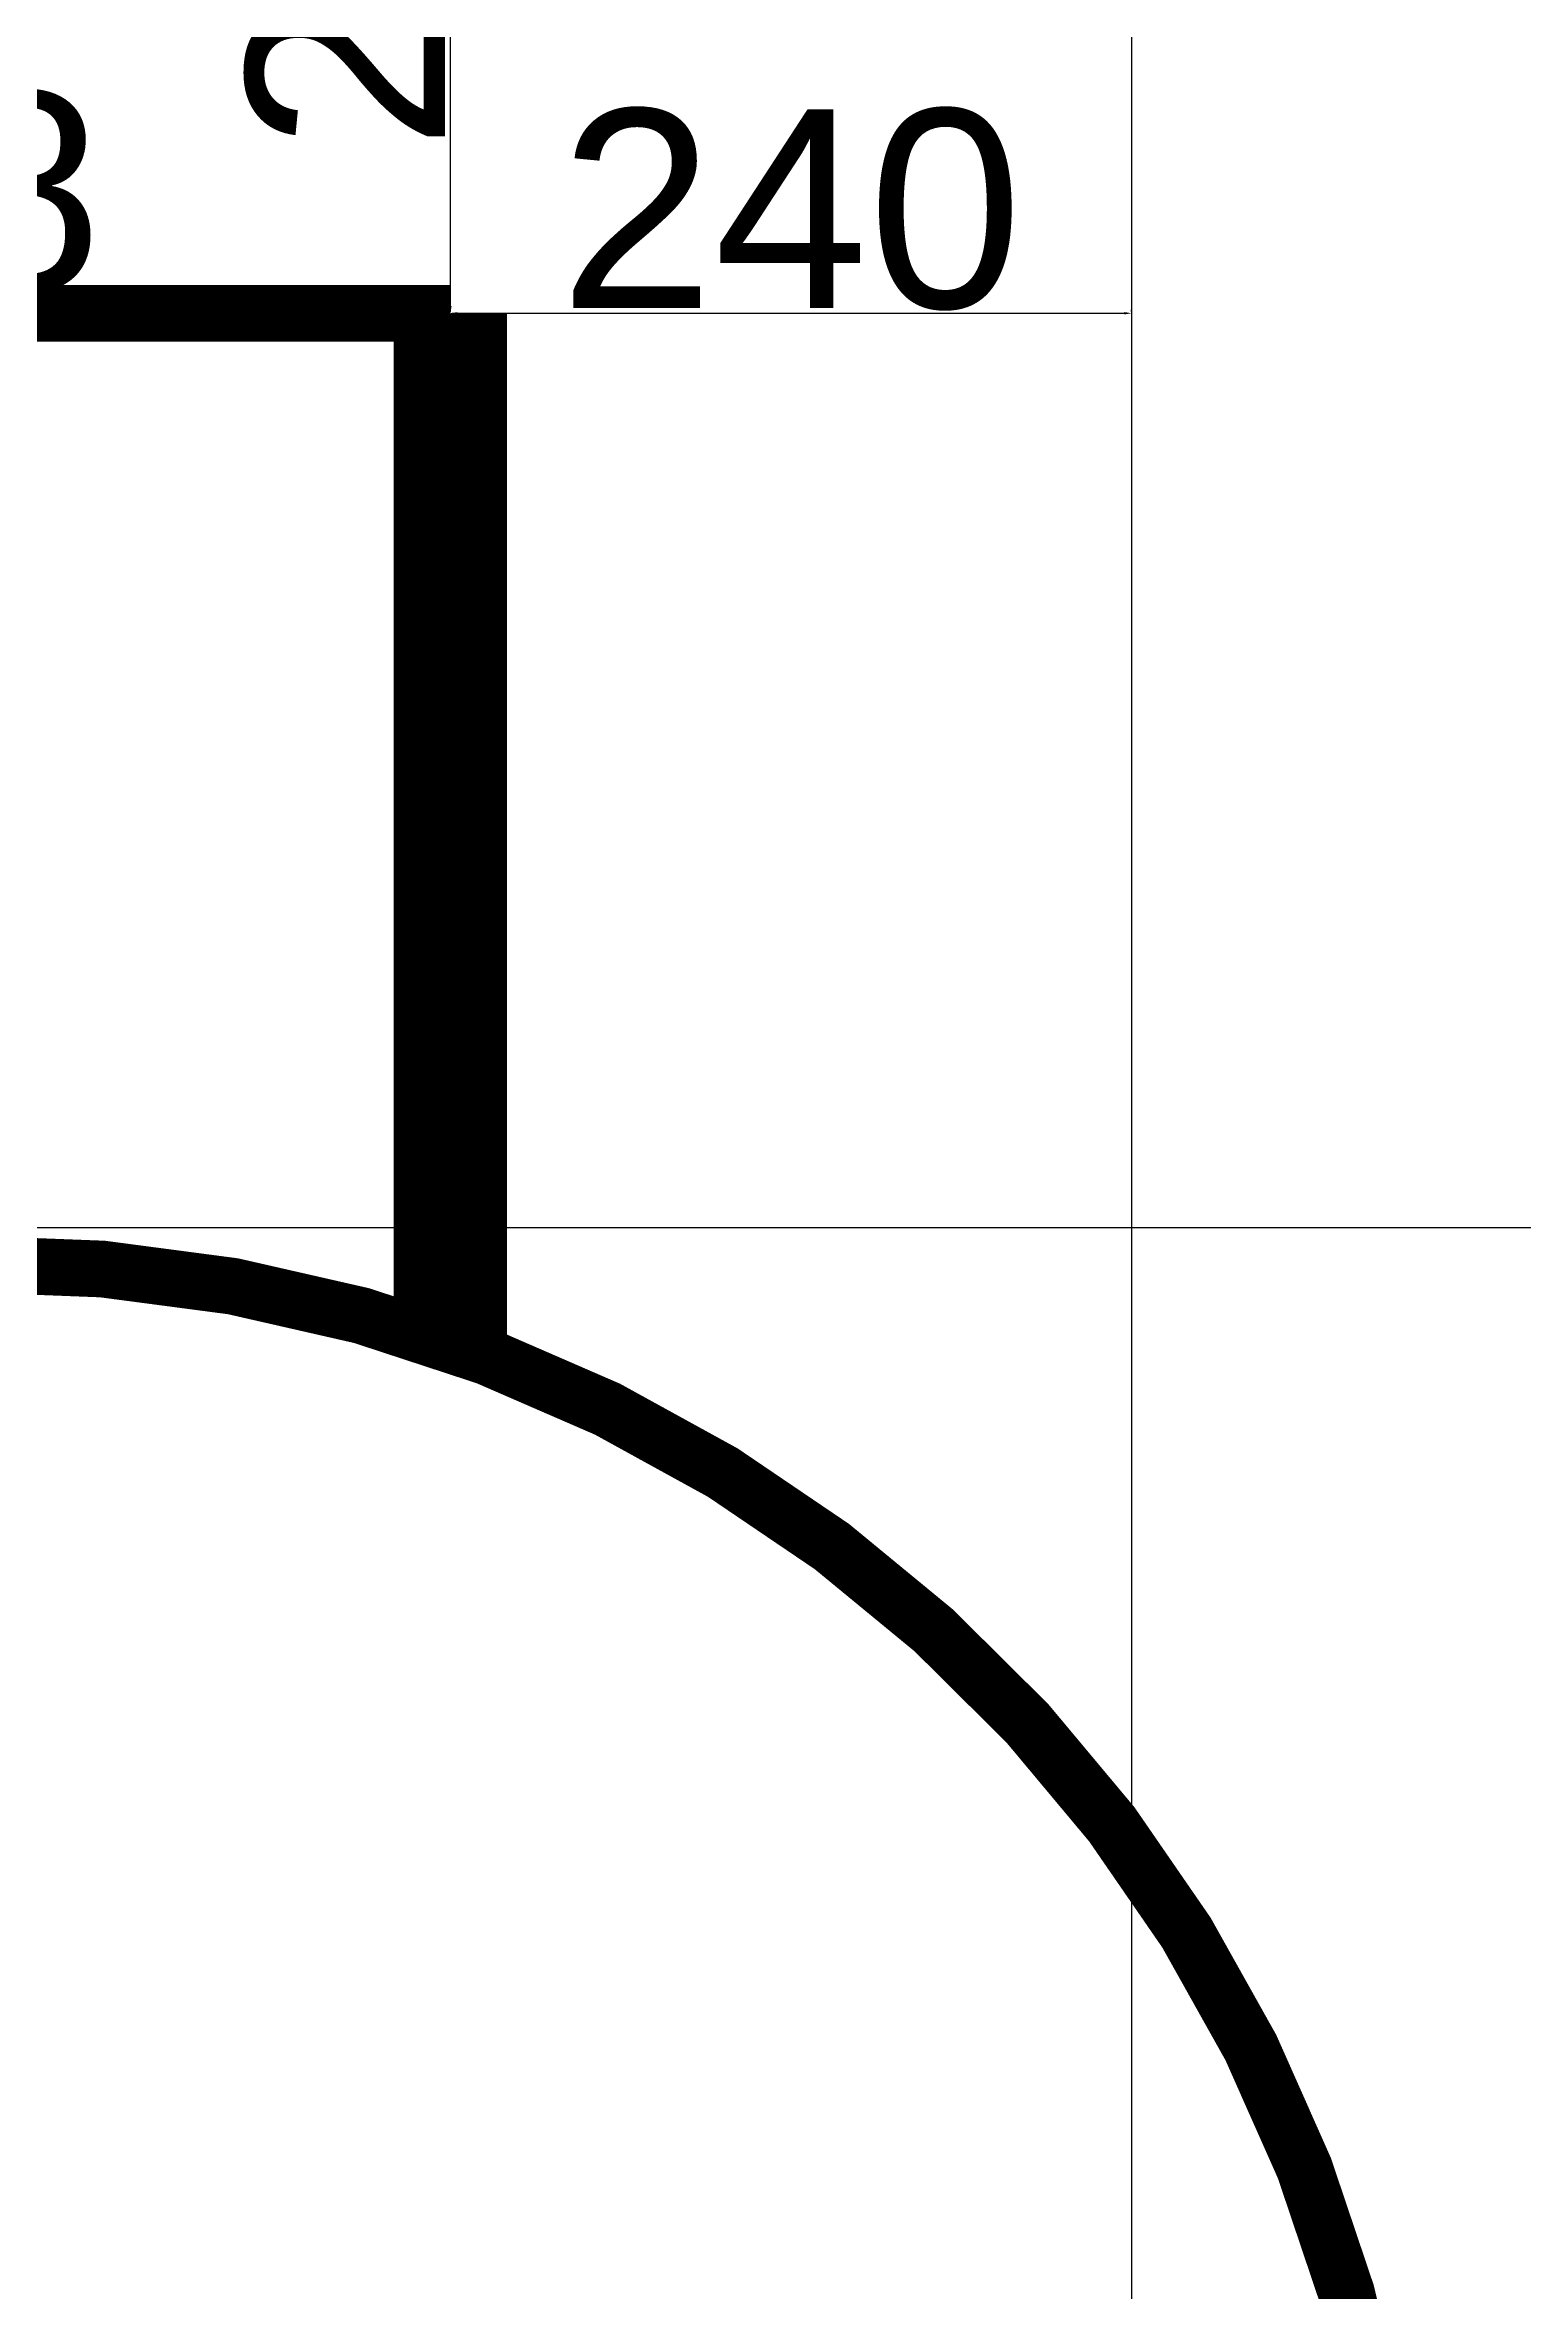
# Model space of a CAD drawing. Header units: millimetres. Extents: x 0 to 6090, y -6000 to 101.
# Drawn here: x 4417 to 4938, y -3375 to -2583 of the extents above; entities that cross this region are included whole.
import ezdxf

# ---------------------------------------------------------------- set-up
doc = ezdxf.new("R2010")
doc.units = ezdxf.units.MM
doc.layers.add('high_way', color=7, linetype='Continuous', lineweight=40)
doc.styles.get("Standard").update_dxf_attribs({"font": 'arial.ttf'})
doc.dimstyles.new('ISO-25', dxfattribs={"dimtxt": 2.5, "dimasz": 2.5, "dimexe": 1.25, "dimexo": 0.625, "dimtad": 1, "dimtxsty": 'Standard', "dimcen": 2.5, "dimadec": 0, "dimazin": 0, "dimtfac": 1, "dimtmove": 0, "dimatfit": 3, "dimfxl": 1, "dimarcsym": 0})

# ---------------------------------------------------------------- blocks, each defined once
blk = doc.blocks.new('*U1')
at = {"layer": 'Defpoints'}
blk.add_line((0, 3000), (0, -3000), dxfattribs=at)
blk = doc.blocks.new('*U2')
at = {"layer": 'Defpoints', "color": 0, "linetype": 'ByBlock', "lineweight": -2, "transparency": 16777216}
for p in [(4800, 20), (4800, 10), (4800, 0)]:
    blk.add_blockref('*U1', p, dxfattribs=at)
blk = doc.blocks.new('*U3')
at = {"layer": 'Defpoints'}
blk.add_line((-3000, 0), (3000, 0), dxfattribs=at)
blk = doc.blocks.new('*U4')
at = {"layer": 'Defpoints', "color": 0, "linetype": 'ByBlock', "lineweight": -2, "transparency": 16777216}
for p in [(0, 3000), (10, 3000), (20, 3000), (30, 3000), (40, 3000), (50, 3000), (60, 3000), (70, 3000), (80, 3000), (90, 3000)]:
    blk.add_blockref('*U3', p, dxfattribs=at)
blk = doc.blocks.new('*D68')
at = {"layer": 'Defpoints', "color": 0, "lineweight": -2, "transparency": 16777216}
for p, q in [((4560, -2675.5), (4560, -2402.5)), ((4560.63, -2400), (4561.25, -2400)), ((4560.63, -2678), (4561.25, -2678))]:
    blk.add_line(p, q, dxfattribs=at)
at = {"layer": 'Defpoints', "color": 0, "transparency": 16777216}
for p in [(4560, -2400), (4560, -2400), (4560, -2678)]:
    blk.add_point(p, dxfattribs=at)
for points in [[(4559.58, -2402.5), (4560.42, -2402.5), (4560, -2400)], [(4559.58, -2675.5), (4560.42, -2675.5), (4560, -2678)]]:
    blk.add_solid(points, dxfattribs=at)
at = {"layer": 'Defpoints', "color": 0, "transparency": 16777216, "insert": (4523.63, -2539), "char_height": 2.5, "attachment_point": 5, "rotation": 90}
blk.add_mtext('{\\H28x;278}', dxfattribs=at)
blk = doc.blocks.new('*D69')
at = {"layer": 'Defpoints', "color": 0, "lineweight": -2, "transparency": 16777216}
for p, q in [((4560, -2677.38), (4560, -2676.75)), ((4562.5, -2678), (4797.5, -2678)), ((4800, -2677.38), (4800, -2676.75))]:
    blk.add_line(p, q, dxfattribs=at)
at = {"layer": 'Defpoints', "color": 0, "transparency": 16777216}
for p in [(4560, -2678), (4800, -2678), (4800, -2678)]:
    blk.add_point(p, dxfattribs=at)
for points in [[(4562.5, -2677.58), (4562.5, -2678.42), (4560, -2678)], [(4797.5, -2677.58), (4797.5, -2678.42), (4800, -2678)]]:
    blk.add_solid(points, dxfattribs=at)
at = {"layer": 'Defpoints', "color": 0, "transparency": 16777216, "insert": (4680, -2641.63), "char_height": 2.5, "attachment_point": 5}
blk.add_mtext('{\\H28x;240}', dxfattribs=at)
blk = doc.blocks.new('*D73')
at = {"layer": 'Defpoints', "color": 0, "lineweight": -2, "transparency": 16777216}
for p, q in [((4151.75, -2677.38), (4151.75, -2670.5)), ((4557.5, -2671.75), (4154.25, -2671.75)), ((4560, -2677.38), (4560, -2670.5))]:
    blk.add_line(p, q, dxfattribs=at)
at = {"layer": 'Defpoints', "color": 0, "transparency": 16777216}
for p in [(4151.75, -2671.75), (4151.75, -2678), (4560, -2678)]:
    blk.add_point(p, dxfattribs=at)
for points in [[(4154.25, -2671.34), (4154.25, -2672.17), (4151.75, -2671.75)], [(4557.5, -2671.34), (4557.5, -2672.17), (4560, -2671.75)]]:
    blk.add_solid(points, dxfattribs=at)
at = {"layer": 'Defpoints', "color": 0, "transparency": 16777216, "insert": (4355.88, -2635.39), "char_height": 2.5, "attachment_point": 5}
blk.add_mtext('{\\H28x;408}', dxfattribs=at)

msp = doc.modelspace()

# ---------------------------------------------------------------- linework, layer by layer
at = {"layer": 'high_way'}
for points, const_width in [([(4560, -2678), (4560, -3040.866)], 40), ([(4151.753, -2678), (4560, -2678)], 20)]:
    msp.add_lwpolyline(points, dxfattribs=dict(at, const_width=const_width))
at = {"layer": 'high_way', "const_width": 20}
msp.add_lwpolyline([(4046, -3015.632), (4391, -3012.872, -0.4165586), (4895, -3512.856)], format="xyb", dxfattribs=at)

# ---------------------------------------------------------------- block references
at = {"layer": 'Defpoints'}
for name, p in [('*U2', (0, -3000)), ('*U4', (3000, -6000))]:
    msp.add_blockref(name, p, dxfattribs=at)

# ---------------------------------------------------------------- dimensions: what is measured, and where the dimension line sits
dim = msp.add_linear_dim(base=(4560, -2400), p1=(4560, -2678), p2=(4560, -2400), angle=90, text='{\\H28x;<>}', dimstyle='ISO-25', dxfattribs=at)
dim.commit()
dim.dimension.update_dxf_attribs({"geometry": '*D68', "text_midpoint": (4523.635, -2539)})
for base, p2, text, picture, middle in [((4151.753, -2671.754), (4151.753, -2678), '{\\H28x;408}', '*D73', (4355.877, -2635.389)), ((4800, -2678), (4800, -2678), '{\\H28x;<>}', '*D69', (4680, -2641.635))]:
    dim = msp.add_linear_dim(base=base, p1=(4560, -2678), p2=p2, text=text, dimstyle='ISO-25', dxfattribs=at)
    dim.commit()
    dim.dimension.update_dxf_attribs({"geometry": picture, "text_midpoint": middle})

doc.saveas('drawing.dxf')
